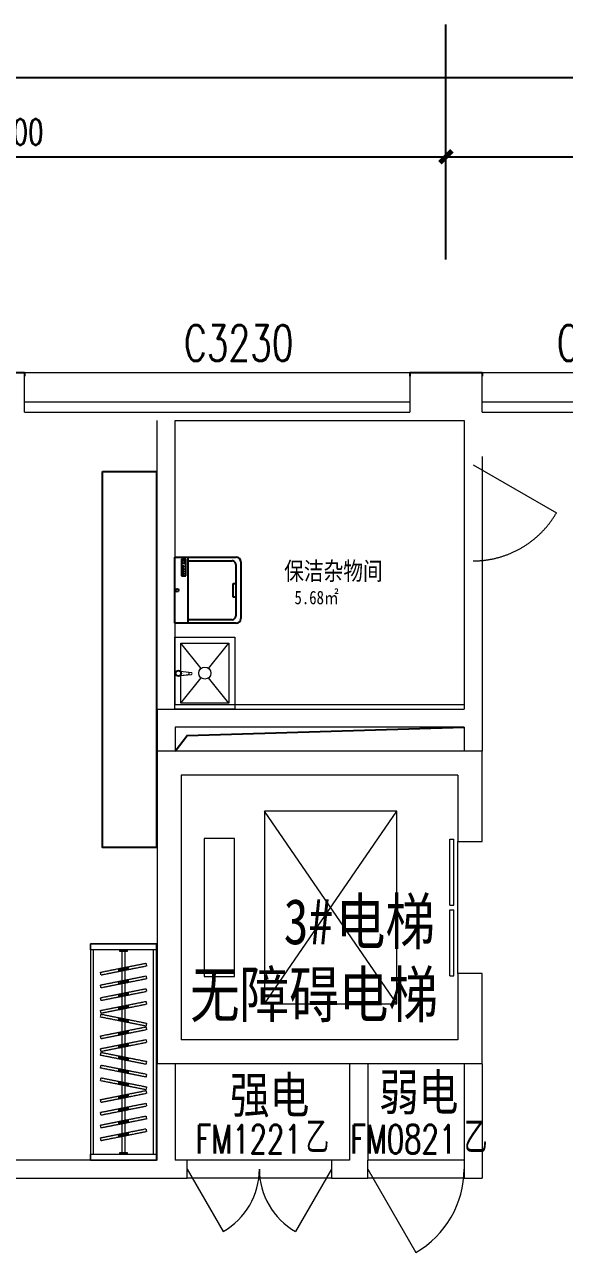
# Model space of a CAD drawing. Header units: millimetres. Extents: x 164760 to 3716174, y -1766400 to 11969.
# Drawn here: x 3682486 to 3686970, y -1642631 to -1632422 of the extents above; entities that cross this region are included whole.
import ezdxf

# ---------------------------------------------------------------- set-up
doc = ezdxf.new("R2010")
doc.units = ezdxf.units.MM
doc.header["$LTSCALE"] = 1000
doc.linetypes.add('DASH', pattern=[0.35, 0.25, -0.1])
doc.linetypes.add('HIDDEN', pattern=[0.375, 0.25, -0.125, 0, 0])
doc.layers.get('0').update_dxf_attribs({"color": 253, "linetype": 'CONTINUOUS'})
doc.layers.get('Defpoints').update_dxf_attribs({"color": 250, "linetype": 'CONTINUOUS', "lineweight": 0})
for name, color, linetype in [('3', 253, 'CONTINUOUS'), ('AXIS', 253, 'CONTINUOUS'), ('FF-FIXT', 253, 'CONTINUOUS'), ('PUB_TEXT', 253, 'CONTINUOUS'), ('SURFACE', 253, 'CONTINUOUS'), ('WINDOW_TEXT', 253, 'CONTINUOUS'), ('家具', 253, 'CONTINUOUS'), ('平面家具', 253, 'CONTINUOUS')]:
    doc.layers.add(name, color=color, linetype=linetype)
for name, color, linetype, lineweight in [('FF-Door【门】', 253, 'CONTINUOUS', 0), ('FF-FIXT【洁具】', 253, 'CONTINUOUS', 0), ('FF-Text【平面文字】', 253, 'CONTINUOUS', 0), ('PUB_HATCH', 253, 'CONTINUOUS', 0), ('RC-Text【天花文字】', 253, 'CONTINUOUS', 0), ('STAIR', 253, 'CONTINUOUS', 0), ('TXT【平面空间文字】', 253, 'CONTINUOUS', 0), ('WALL', 253, 'CONTINUOUS', 0), ('Wall【墙体】', 253, 'CONTINUOUS', 0), ('WINDOW', 253, 'CONTINUOUS', 0), ('Xline【辅助线】', 253, 'CONTINUOUS', 0)]:
    doc.layers.add(name, color=color, linetype=linetype, lineweight=lineweight)
doc.layers.add('审图', color=253, linetype='CONTINUOUS', plot=False)
doc.styles.add('-宋体', font='', dxfattribs={"width": 0.8})
doc.styles.add('_TCH_DIM_T3', font='SIMPLEX', dxfattribs={"width": 0.7058823529411766, "bigfont": 'GBCBIG'})
doc.styles.add('_TCH_WINDOW', font='SIMPLEX', dxfattribs={"bigfont": 'GBCBIG'})
doc.styles.add('宋体', font='', dxfattribs={"width": 0.7})
doc.styles.get('-宋体').set_extended_font_data('SimSun')
doc.styles.get('宋体').set_extended_font_data('SimSun')
doc.dimstyles.new('_TCH_ARCH&&100', dxfattribs={"dimtxt": 212.5, "dimasz": 100, "dimexe": 250, "dimexo": 300, "dimgap": 100, "dimtad": 1, "dimdec": 0, "dimzin": 0, "dimdsep": 46, "dimtxsty": '_TCH_DIM_T3', "dimblk": 'ARCHTICK', "dimcen": 0.09, "dimclrt": 7, "dimazin": 2, "dimtfac": 1, "dimtdec": 0, "dimtix": 1, "dimtmove": 2, "dimatfit": 3, "dimtolj": 1, "dimtzin": 0, "dimarcsym": 0})

# ---------------------------------------------------------------- blocks, each defined once
blk = doc.blocks.new('_ArchTick')
at = {"color": 2, "linetype": 'ByBlock', "const_width": 0.4}
blk.add_lwpolyline([(-0.5, -0.5), (0.5, 0.5)], dxfattribs=at)
blk = doc.blocks.new('*D357')
at = {"layer": 'AXIS', "color": 0, "lineweight": -2, "transparency": 16777216}
for p, q in [((3613685.873057759, -1634382.163974717), (3613685.873057759, -1632612.346219262)), ((3707885.873057756, -1634382.163974717), (3707885.873057756, -1632612.346219262)), ((3613685.873057759, -1632862.346219262), (3707885.873057756, -1632862.346219262))]:
    blk.add_line(p, q, dxfattribs=at)
at = {"layer": 'Defpoints', "color": 0, "transparency": 16777216}
for p in [(3707885.873057756, -1632862.346219262), (3613685.873057759, -1634682.163974717), (3707885.873057756, -1634682.163974717)]:
    blk.add_point(p, dxfattribs=at)
at = {"layer": 'AXIS', "color": 0, "lineweight": -2, "transparency": 16777216, "xscale": 100, "yscale": 100, "zscale": 100, "rotation": 180}
blk.add_blockref('_ArchTick', (3613685.873057759, -1632862.346219262), dxfattribs=at)
at = {"layer": 'AXIS', "color": 0, "lineweight": -2, "transparency": 16777216, "xscale": 100, "yscale": 100, "zscale": 100}
blk.add_blockref('_ArchTick', (3707885.873057756, -1632862.346219262), dxfattribs=at)
at = {"layer": 'AXIS', "color": 7, "transparency": 16777216, "insert": (3660785.873057757, -1632656.096219262), "char_height": 212.5, "attachment_point": 5, "style": '_TCH_DIM_T3'}
blk.add_mtext('\\A1;94200', dxfattribs=at)
blk = doc.blocks.new('*D351')
at = {"layer": 'AXIS', "color": 0, "lineweight": -2, "transparency": 16777216}
for p, q in [((3685985.873057873, -1634376.586254586), (3685985.873057873, -1633271.241374705)), ((3693185.873057873, -1634376.586254586), (3693185.873057873, -1633271.241374705)), ((3685985.873057873, -1633521.241374705), (3693185.873057873, -1633521.241374705))]:
    blk.add_line(p, q, dxfattribs=at)
at = {"layer": 'Defpoints', "color": 0, "transparency": 16777216}
for p in [(3693185.873057873, -1633521.241374705), (3685985.873057873, -1634676.586254586), (3693185.873057873, -1634676.586254586)]:
    blk.add_point(p, dxfattribs=at)
at = {"layer": 'AXIS', "color": 0, "lineweight": -2, "transparency": 16777216, "xscale": 100, "yscale": 100, "zscale": 100, "rotation": 180}
blk.add_blockref('_ArchTick', (3685985.873057873, -1633521.241374705), dxfattribs=at)
at = {"layer": 'AXIS', "color": 0, "lineweight": -2, "transparency": 16777216, "xscale": 100, "yscale": 100, "zscale": 100}
blk.add_blockref('_ArchTick', (3693185.873057873, -1633521.241374705), dxfattribs=at)
at = {"layer": 'AXIS', "color": 7, "transparency": 16777216, "insert": (3689585.873057873, -1633314.991374704), "char_height": 212.5, "attachment_point": 5, "style": '_TCH_DIM_T3'}
blk.add_mtext('\\A1;7200', dxfattribs=at)
blk = doc.blocks.new('*D352')
at = {"layer": 'AXIS', "color": 0, "lineweight": -2, "transparency": 16777216}
for p, q in [((3678785.873057873, -1634376.586254586), (3678785.873057873, -1633271.241374705)), ((3685985.873057873, -1634376.586254586), (3685985.873057873, -1633271.241374705)), ((3678785.873057873, -1633521.241374705), (3685985.873057873, -1633521.241374705))]:
    blk.add_line(p, q, dxfattribs=at)
at = {"layer": 'Defpoints', "color": 0, "transparency": 16777216}
for p in [(3685985.873057873, -1633521.241374705), (3678785.873057873, -1634676.586254586), (3685985.873057873, -1634676.586254586)]:
    blk.add_point(p, dxfattribs=at)
at = {"layer": 'AXIS', "color": 0, "lineweight": -2, "transparency": 16777216, "xscale": 100, "yscale": 100, "zscale": 100, "rotation": 180}
blk.add_blockref('_ArchTick', (3678785.873057873, -1633521.241374705), dxfattribs=at)
at = {"layer": 'AXIS', "color": 0, "lineweight": -2, "transparency": 16777216, "xscale": 100, "yscale": 100, "zscale": 100}
blk.add_blockref('_ArchTick', (3685985.873057873, -1633521.241374705), dxfattribs=at)
at = {"layer": 'AXIS', "color": 7, "transparency": 16777216, "insert": (3682385.873057873, -1633314.991374704), "char_height": 212.5, "attachment_point": 5, "style": '_TCH_DIM_T3'}
blk.add_mtext('\\A1;7200', dxfattribs=at)
blk = doc.blocks.new('$WINLIB2D$00000004')
for p, q in [((-0.5, 0.5), (0.5, 0.5)), ((-0.5, 0.5), (-0.5, -0.5)), ((0.5, -0.5), (0.5, 0.5)), ((-0.5, 0.2405796575893152), (0.5, 0.2405796575893152)), ((-0.5, -0.5), (0.5, -0.5))]:
    blk.add_line(p, q)
blk = doc.blocks.new('$TCHSYS$LDOR22D')
for p, q in [((-0.5166666666663638, 0.8332552583810156), (-0.0166666666667101, 0.8332552583810156)), ((-0.5166666666663638, 0.8332552583810156), (-0.5166666666663638, 0.6666666666662593)), ((-0.0166666666667101, 0.8332552583810156), (-0.0166666666667101, 0.6666666666662593)), ((0.0166666666666089, 0.8332552583810156), (0.0166666666666089, 0.6666666666662593)), ((0.0166666666666089, 0.8332552583810156), (0.5166666666662572, 0.8332552583810156)), ((0.5166666666662572, 0.8332552583810156), (0.5166666666662572, 0.6666666666662593)), ((-0.5166666666663638, 0.6666666666662593), (-0.0166666666667101, 0.6666666666662593)), ((0.0166666666666089, 0.6666666666662593), (0.5166666666662572, 0.6666666666662593)), ((-0.5000000000000071, 0.4999999999999858), (0.5000000000000373, 0.4999999999999858))]:
    blk.add_line(p, q)
blk = doc.blocks.new('$DorLib2D$00000214')
at = {"color": 0}
blk.add_line((0.4999999999999894, 1.07e-14), (4.62e-14, 0.8660254037843593), dxfattribs=at)
blk.add_arc((0.5000000000005472, -6.359e-13), 1.0000000000008, 120.0000000001199, 180, dxfattribs=at)
blk = doc.blocks.new('$DorLib2D$00000215')
at = {"color": 0}
for p, q in [((-0.4999999999999912, 7.1e-15), (-0.2500000000000249, 0.4330127018921673)), ((0.5000000000000089, 7.1e-15), (0.2500000000000355, 0.4330127018921708))]:
    blk.add_line(p, q, dxfattribs=at)
for centre, radius, start, end in [((-0.4999999999992113, 3.837e-13), 0.4999999999992167, 0, 60.00000000009565), ((0.4999999999988507, 5.151e-13), 0.4999999999989192, 119.9999999999043, 180)]:
    blk.add_arc(centre, radius, start, end, dxfattribs=at)
blk = doc.blocks.new('海龙0109184221')
at = {"layer": '平面家具', "color": 43, "linetype": 'ByBlock'}
blk.add_lwpolyline([(21.37271260702982, 3126.702316760319), (-428.6272873547859, 3126.702319241362), (-428.6158233364112, 2.4810433388e-06), (21.38417662540451, 0)], close=True, dxfattribs=at)
blk = doc.blocks.new('trb')
at = {"layer": 'FF-FIXT【洁具】', "linetype": 'Continuous'}
for p, q in [((537096472.0017095, 3532331297.998846), (537096682.9582691, 3532331129.233599)), ((537096701.6966256, 3532331300.00441), (537096710.1369843, 3532331208.085575)), ((537096701.6966256, 3532331300.00441), (537096709.2115637, 3532331229.813963)), ((537096737.55285, 3532331299.540461), (537096727.7084105, 3532331208.085575)), ((537096737.55285, 3532331299.540461), (537096728.4991843, 3532331229.813963)), ((537096761.04515, 3532331129.233599), (537096972.0017096, 3532331297.998846)), ((537096472.0017095, 3532330897.998846), (537096682.9582691, 3532331066.764094)), ((537096761.04515, 3532331066.764094), (537096972.0017096, 3532330897.998846))]:
    blk.add_line(p, q, dxfattribs=at)
for points in [[(537097022.0017095, 3532331347.998847), (537097022.0017095, 3532330847.998846), (537096422.0017095, 3532330847.998846), (537096422.0017095, 3532331347.998847)], [(537096972.0017096, 3532331297.998846), (537096972.0017096, 3532330897.998846), (537096472.0017095, 3532330897.998846), (537096472.0017095, 3532331297.998846)]]:
    blk.add_lwpolyline(points, close=True, dxfattribs=at)
for centre, radius in [((537096719.8542863, 3532331317.513102), 25.22409493467421), ((537096719.8542863, 3532331317.513102), 20.03222849535814), ((537096722.0017095, 3532331097.998846), 50)]:
    blk.add_circle(centre, radius, dxfattribs=at)
for centre, radius, start, end in [((537096718.855374, 3532331244.372034), 17.46254520879447, 236.4780158779987, 303.5219841220012), ((537096718.9226974, 3532331213.936471), 10.55564958480861, 213.6618492306398, 326.3381507693602)]:
    blk.add_arc(centre, radius, start, end, dxfattribs=at)
blk = doc.blocks.new('ZL_01189999')
at = {"layer": 'FF-FIXT', "linetype": 'Continuous'}
for p, q in [((235.1445002465043, -4.293397069e-07), (-235.144499754766, 0)), ((-274.9994997859467, -38.95999996829778), (-274.999500230886, -549.9867749605328)), ((-244.9251113506034, -73.92398519814014), (-244.9251116819214, -437.2630902947857)), ((213.0411117705516, -42.75598560273647), (-213.0411113167647, -42.75598521810024)), ((-56.62581306858919, -42.75598535966127), (-56.62581308721565, -64.24552837014198)), ((-56.62581308721565, -64.24552837014198), (2.072192729e-07, -64.24552842509001)), ((2.072192729e-07, -64.24552842509001), (56.62581350211985, -64.24552847351879)), ((56.62581350211985, -64.24552847351879), (56.62581351352855, -42.75598546583205)), ((244.9251114248764, -437.2630907380953), (244.9251117329113, -73.92398563865572)), ((274.9994997445028, -549.986775457859), (274.999500230886, -38.96000046376139)), ((-271.8619673654903, -437.2630902742967), (274.9994998516049, -437.2630907706916)), ((121.1551183909177, -456.7080325921997), (257.7557970900088, -456.7080327263101)), ((121.1551183681004, -494.2047665677964), (121.1551183909177, -456.7080325921997)), ((257.7557970827911, -494.2047666981816), (121.1551183681004, -494.2047665677964)), ((129.9538284097798, -473.2310512904077), (129.9538284139707, -483.1488797990605)), ((140.8314596496057, -473.2310513034462), (129.9538284097798, -473.2310512904077)), ((129.9538284139707, -483.1488797990605), (140.8314596379641, -483.1488798055797)), ((140.8314596379641, -483.1488798055797), (140.8314596496057, -473.2310513034462)), ((161.1363158107269, -473.231051323004), (150.2586845948826, -473.2310513164848)), ((150.2586845948826, -473.2310513164848), (150.2586845825426, -483.1488798130303)), ((150.2586845825426, -483.1488798130303), (161.1363157925661, -483.1488798232749)), ((161.1363157925661, -483.1488798232749), (161.1363158107269, -473.231051323004)), ((169.8384208034258, -473.2310513313859), (169.838420785265, -483.1488798316568)), ((180.7160519994795, -473.2310513434931), (169.8384208034258, -473.2310513313859)), ((169.838420785265, -483.1488798316568), (180.7160520039033, -483.1488798456266)), ((180.7160520039033, -483.1488798456266), (180.7160519994795, -473.2310513434931)), ((190.8684523939155, -473.231051349081), (190.8684523832053, -483.1488798493519)), ((201.7460835962556, -473.2310513593256), (190.8684523939155, -473.231051349081)), ((190.8684523832053, -483.1488798493519), (201.7460835850798, -483.1488798642531)), ((201.7460835850798, -483.1488798642531), (201.7460835962556, -473.2310513593256)), ((223.8878771609161, -487.5876695727929), (223.8878771751188, -464.4279505349695)), ((223.8878771751188, -464.4279505349695), (246.466471967753, -464.4279505545273)), ((246.4664719628636, -487.5876695867628), (223.8878771609161, -487.5876695727929)), ((246.466471967753, -464.4279505545273), (246.4664719628636, -487.5876695867628)), ((257.7557970900088, -456.7080327263101), (257.7557970827911, -494.2047666981816)), ((-274.999500230886, -549.9867749605328), (274.9994997445028, -549.986775457859))]:
    blk.add_line(p, q, dxfattribs=at)
at = {"layer": 'FF-FIXT', "linetype": 'Continuous', "extrusion": (0, 0, -1)}
for centre, major_axis, ratio, start_param, end_param in [((-235.1444997838698, -38.96000000275672), (-39.85500000571919, -7.8608965e-09), 0.9775435953725558, 1.1208763e-09, 1.570796327744823), ((-213.0411113400478, -73.92398522142321), (-31.88400000206082, -3.43914963e-08), 0.9775435955022276, 2.02852e-09, 1.570796328606429), ((213.0411117528565, -73.92398560978472), (-31.88399999461024, -4.89605655e-08), 0.9775435956722383, 1.570796329053116, 3.141592656085787), ((235.1445002078544, -38.96000042837113), (-39.8550000061847, 4.97431851e-08), 0.9775435953611676, 1.570796326518881, 3.141592653208218)]:
    blk.add_ellipse(centre, major_axis=major_axis, ratio=ratio, start_param=start_param, end_param=end_param, dxfattribs=at)
at = {"layer": 'FF-FIXT', "linetype": 'Continuous', "extrusion": (0, 0, -0.9999999999999998)}
blk.add_ellipse((-2.253800631e-07, -530.1355529529973), major_axis=(-12.77775263884322, -1.253208248e-07), ratio=0.9775435958008358, start_param=1.57079632665277, end_param=7.853981633832356, dxfattribs=at)
blk = doc.blocks.new('DOORBLK101')
at = {"layer": 'FF-Door【门】'}
blk.add_line((-0.5, 0), (2e-16, 0.8660254037844385), dxfattribs=at)
at = {"layer": 'FF-Door【门】', "color": 8, "linetype": 'HIDDEN', "ltscale": 15}
blk.add_arc((-0.5, 0), 1, 0, 60, dxfattribs=at)
blk = doc.blocks.new('海龙_0918170568')
for points in [[(22246.8601639634, -139244.1488215041), (22246.86016396573, -139194.1488215041), (22796.86016396573, -139194.1488215341), (22796.8601639634, -139244.1488215341)], [(22796.86016386747, -140994.1488215341), (22796.86016396573, -139194.1488215341), (22246.86016396573, -139194.1488215041), (22246.86016386748, -140994.1488215041)], [(22796.86016387027, -140944.1488215341), (22796.86016386747, -140994.1488215341), (22246.86016386748, -140994.1488215041), (22246.86016387027, -140944.1488215041)]]:
    blk.add_lwpolyline(points, close=True)
at = {"color": 8}
for points in [[(22271.86016387027, -140944.1488215055), (22271.8601639634, -139244.1488215055)], [(22771.86016387027, -140944.1488215327), (22771.8601639634, -139244.1488215327)]]:
    blk.add_lwpolyline(points, dxfattribs=at)
for points in [[(22491.86016396247, -139259.1488215173), (22491.8601639634, -139244.1488215174), (22551.8601639634, -139244.1488215206), (22551.86016396247, -139259.1488215206)], [(22491.86016396247, -139259.1488215173), (22491.8601639634, -139244.1488215174), (22551.8601639634, -139244.1488215206), (22551.86016396247, -139259.1488215206)], [(22551.8601638712, -140929.1488215206), (22551.86016387027, -140944.1488215206), (22491.86016387027, -140944.1488215174), (22491.8601638712, -140929.1488215173)]]:
    blk.add_lwpolyline(points, close=True, dxfattribs=at)
at = {"color": 8, "linetype": 'DASH', "ltscale": 0.006}
for points in [[(22509.3601638712, -140929.1488215183), (22509.36016396247, -139259.1488215183)], [(22534.3601638712, -140929.1488215197), (22534.36016396247, -139259.1488215197)]]:
    blk.add_lwpolyline(points, dxfattribs=at)
for points in [[(22330.62036844995, -139431.2085983741), (22708.22270140937, -139356.0988244184), (22713.09995945869, -139380.6184564289), (22335.49762649927, -139455.7282303844)], [(22480.19012371311, -139401.4573242748), (22558.65294614621, -139385.8500985177), (22563.53020419553, -139410.3697305282), (22485.06738176244, -139425.976956285)], [(22481.65330112819, -139408.8132138778), (22560.11612356128, -139393.2059881207), (22562.06702678092, -139403.0138409249), (22483.60420434782, -139418.621066682)], [(22330.62036844436, -139537.0909513151), (22708.22270140378, -139461.9811773596), (22713.09995945264, -139486.5008093701), (22335.49762649322, -139561.6105833256)], [(22480.19012370752, -139507.339677216), (22558.65294614062, -139491.7324514589), (22563.53020418948, -139516.2520834692), (22485.06738175638, -139531.8593092263)], [(22481.65330112213, -139514.695566819), (22560.11612355523, -139499.0883410619), (22562.06702677487, -139508.8961938661), (22483.60420434177, -139524.5034196232)], [(22330.62036843878, -139642.9733042563), (22708.22270139773, -139567.8635303008), (22713.09995944705, -139592.383162311), (22335.49762648763, -139667.4929362668)], [(22480.19012370147, -139613.2220301572), (22558.65294613503, -139597.6148044001), (22563.53020418389, -139622.1344364104), (22485.06738175079, -139637.7416621675)], [(22481.65330111655, -139620.5779197602), (22560.11612354964, -139604.9706940031), (22562.06702676928, -139614.7785468073), (22483.60420433618, -139630.3857725645)], [(22330.62036843272, -139748.8556571975), (22708.22270139214, -139673.745883242), (22713.099959441, -139698.2655152522), (22335.49762648205, -139773.375289208)], [(22480.19012369588, -139719.1043830982), (22558.65294612898, -139703.4971573413), (22563.5302041783, -139728.0167893516), (22485.06738174474, -139743.6240151087)], [(22481.65330111049, -139726.4602727015), (22560.11612354359, -139710.8530469443), (22562.06702676323, -139720.6608997485), (22483.60420433013, -139736.2681255054)], [(22708.22270138096, -139879.2576421695), (22330.62036842992, -139804.1478681725), (22335.49762648158, -139779.6282361627), (22713.09995943261, -139854.7380101597)], [(22558.65294612106, -139849.5063680538), (22480.19012368983, -139833.8991422881), (22485.06738174148, -139809.3795102783), (22563.53020417271, -139824.986736044)], [(22560.1161235366, -139842.1504784508), (22481.65330110537, -139826.5432526853), (22483.60420432594, -139816.7353998814), (22562.06702675717, -139832.3426256471)], [(22330.62036842108, -139960.6203630799), (22708.2227013805, -139885.5105891244), (22713.09995942982, -139910.0302211346), (22335.4976264704, -139985.1399950902)], [(22480.19012368424, -139930.8690889806), (22558.65294611734, -139915.2618632237), (22563.53020416666, -139939.781495234), (22485.06738173357, -139955.3887209911)], [(22481.65330109885, -139938.2249785836), (22560.11612353195, -139922.6177528268), (22562.06702675158, -139932.4256056309), (22483.60420431849, -139948.0328313878)], [(22330.62036841549, -140066.5027160211), (22708.22270137491, -139991.3929420656), (22713.09995942377, -140015.9125740758), (22335.49762646435, -140091.0223480314)], [(22480.19012367865, -140036.7514419218), (22558.65294611175, -140021.1442161647), (22563.53020416061, -140045.6638481752), (22485.06738172751, -140061.271073932)], [(22481.65330109326, -140044.1073315248), (22560.11612352636, -140028.500105768), (22562.06702674599, -140038.3079585721), (22483.6042043129, -140053.915184329)], [(22708.22270136373, -140196.9047009931), (22330.62036841223, -140121.7949269961), (22335.49762646435, -140097.2752949863), (22713.09995941539, -140172.3850689833)], [(22558.65294610383, -140167.1534268774), (22480.19012367213, -140151.5462011117), (22485.06738172379, -140127.0265691019), (22563.53020415548, -140142.6337948677)], [(22560.11612351937, -140159.7975372744), (22481.65330108768, -140144.1903115087), (22483.60420430824, -140134.382458705), (22562.06702673994, -140149.9896844704)], [(22708.22270135768, -140302.7870539343), (22330.62036840664, -140227.6772799373), (22335.4976264583, -140203.1576479275), (22713.09995940933, -140278.2674219243)], [(22558.65294609778, -140273.0357798186), (22480.19012366655, -140257.4285540529), (22485.0673817182, -140232.9089220432), (22563.53020414943, -140248.5161478086)], [(22560.11612351332, -140265.6798902156), (22481.65330108208, -140250.0726644499), (22483.60420430266, -140240.2648116462), (22562.06702673389, -140255.8720374116)], [(22708.22270135209, -140408.6694068753), (22330.62036840059, -140333.5596328785), (22335.49762645271, -140309.0400008687), (22713.09995940374, -140384.1497748655)], [(22558.65294609219, -140378.9181327596), (22480.19012366049, -140363.3109069941), (22485.06738171261, -140338.7912749844), (22563.53020414384, -140354.3985007498)], [(22560.11612350773, -140371.5622431568), (22481.65330107603, -140355.9550173911), (22483.60420429706, -140346.1471645871), (22562.0670267283, -140361.7543903529)], [(22330.62036839221, -140490.0321277857), (22708.22270135163, -140414.9223538302), (22713.09995940048, -140439.4419858407), (22335.49762644106, -140514.5517597962)], [(22480.19012365537, -140460.2808536866), (22558.65294608846, -140444.6736279295), (22563.53020413732, -140469.1932599398), (22485.06738170423, -140484.8004856969)], [(22481.65330106998, -140467.6367432896), (22560.11612350307, -140452.0295175325), (22562.06702672271, -140461.8373703367), (22483.60420428962, -140477.4445960938)], [(22330.62036838662, -140595.9144807269), (22708.22270134557, -140520.8047067714), (22713.0999593949, -140545.3243387816), (22335.49762643548, -140620.4341127374)], [(22480.19012364978, -140566.1632066276), (22558.65294608287, -140550.5559808707), (22563.53020413174, -140575.075612881), (22485.06738169864, -140590.6828386381)], [(22481.65330106439, -140573.5190962309), (22560.11612349749, -140557.9118704738), (22562.06702671712, -140567.7197232779), (22483.60420428403, -140583.326949035)], [(22330.62036838056, -140701.7968336681), (22708.22270133998, -140626.6870597126), (22713.09995938884, -140651.2066917228), (22335.49762642989, -140726.3164656786)], [(22480.19012364373, -140672.0455595688), (22558.65294607682, -140656.4383338119), (22563.53020412614, -140680.9579658222), (22485.06738169305, -140696.5651915793)], [(22481.65330105834, -140679.4014491721), (22560.11612349143, -140663.794223415), (22562.06702671107, -140673.6020762191), (22483.60420427797, -140689.209301976)], [(22330.62036837498, -140807.6791866093), (22708.22270133439, -140732.5694126538), (22713.09995938326, -140757.089044664), (22335.49762642383, -140832.1988186196)], [(22480.19012363814, -140777.92791251), (22558.65294607124, -140762.3206867531), (22563.53020412009, -140786.8403187634), (22485.067381687, -140802.4475445205)], [(22481.65330105275, -140785.2838021133), (22560.11612348585, -140769.6765763561), (22562.06702670548, -140779.4844291603), (22483.60420427239, -140795.0916549172)]]:
    blk.add_lwpolyline(points, close=True, dxfattribs=at)
at = {"layer": '3'}
blk.add_lwpolyline([(22950.00000000606, -137593.0104644631), (23050.14584963582, -137463.6320373011), (25350.00000023423, -137393.0104644697)], dxfattribs=at)
at = {"layer": 'STAIR'}
for p, q in [((24792.75541298557, -139693.0104644615), (23692.75541298557, -138093.0104644622)), ((23692.75541298557, -139693.0104644615), (24792.75541298557, -138093.0104644622)), ((23692.75541298557, -138093.0104644622), (23692.75541298557, -139693.0104644615)), ((24792.75541298557, -138093.0104644622), (23692.75541298557, -138093.0104644622)), ((24792.75541298557, -139693.0104644615), (24792.75541298557, -138093.0104644622)), ((23192.75541298557, -138318.0104644589), (23192.75541298557, -139468.0104644617)), ((23442.75541298557, -138318.0104644589), (23192.75541298557, -138318.0104644589)), ((23442.75541298557, -139468.0104644617), (23442.75541298557, -138318.0104644589)), ((23192.75541298557, -139468.0104644617), (23442.75541298557, -139468.0104644617)), ((23692.75541298557, -139693.0104644615), (24792.75541298557, -139693.0104644615))]:
    blk.add_line(p, q, dxfattribs=at)
at = {"layer": 'WALL'}
for p, q in [((25500.00000007916, -137593.0104644054), (22800.00000000652, -137593.0104644054)), ((22800.00000000652, -137593.0104644054), (22800.00000000652, -140193.0104644899)), ((25500.00000011083, -138343.0104643642), (25500.00000007916, -137593.0104644054)), ((25299.99999997765, -137793.010464502), (23000.00000000652, -137793.010464502)), ((23000.00000000652, -137793.010464502), (23000.00000000652, -139993.0104643933)), ((25299.99999997765, -137793.010464502), (25300.00000004191, -138343.0104643642)), ((25300.00000004191, -138343.0104643642), (25500.00000011083, -138343.0104643642)), ((25500.00000011083, -139443.0104643642), (25300.00000004191, -139443.0104643642)), ((25300.00000004191, -139443.0104643642), (25299.99999997765, -139993.0104643933)), ((25500.00000007916, -140193.0104644899), (25500.00000011083, -139443.0104643642)), ((25299.99999997765, -139993.0104643933), (23000.00000000652, -139993.0104643933)), ((25500.00000007916, -140193.0104644899), (22800.00000000652, -140193.0104644899))]:
    blk.add_line(p, q, dxfattribs=at)
at = {"layer": 'Wall【墙体】', "color": 6}
for p, q in [((25349.99999990081, -135143.0104644555), (25349.99999995716, -137244.1488215129)), ((25499.99999997672, -135143.0104644555), (25499.99999991525, -137594.1488214666)), ((22800.00000045123, -137243.010464472), (22800.00000000605, -137593.0104644631)), ((22800.00000045123, -137243.010464472), (25349.99999995716, -137243.0104644035)), ((22949.99999956414, -137393.0104644727), (22950.00000000606, -137593.0104644631)), ((25349.99999951105, -137393.0104644727), (22949.99999956414, -137393.0104644727)), ((25349.99999951105, -137393.0104644727), (25350.00000002608, -137593.0104644631)), ((25500.00000002608, -137318.0104644631), (25500.00000002608, -137593.0104644631)), ((22950.00000000606, -137593.0104644631), (22800.00000000605, -137593.0104644631)), ((25500.00000002608, -137593.0104644631), (25350.00000002608, -137593.0104644631)), ((22796.86016398994, -140193.0104651104), (22796.86016397411, -140959.1488215341)), ((22949.99999995436, -140193.0104651104), (22799.99999995437, -140193.0104651104)), ((22799.9999998319, -140994.1488215341), (22800.00000000652, -140193.0104651104)), ((22949.99999995436, -140193.0104651104), (22949.99999988917, -140993.0104651267)), ((24399.99999996694, -140193.0104651102), (24399.99999993667, -140993.0104651267)), ((24549.99999996694, -140193.0104651102), (24399.99999996694, -140193.0104651102)), ((24549.99999996694, -140193.0104651102), (24549.99999994319, -140993.0104648461)), ((25349.99999996694, -140193.0104651102), (25349.99999998044, -140993.0104648461)), ((25499.99999996694, -140193.0104651102), (25349.99999996694, -140193.0104651102)), ((25499.99999996694, -140193.0104651102), (25499.99999998743, -141143.010465103)), ((22799.9999998319, -140994.1488215341), (21074.99999998277, -140994.1488214393)), ((23049.99999999162, -140993.0104650403), (22949.99999994319, -140993.0104651267)), ((23049.99999999162, -141143.0104649728), (23049.99999999162, -140993.0104650403)), ((24399.99999993667, -140993.0104651267), (24249.99999999162, -140993.0104650403)), ((24249.99999999162, -140993.0104650403), (24249.99999999162, -141143.0104649728)), ((24549.99999999162, -141143.0104652671), (24549.99999999162, -140993.0104647679)), ((25349.99999998044, -140993.0104648461), (25349.99999958463, -141143.0104652932)), ((21074.99999998231, -141144.148821637), (22874.99999984959, -141144.1488214961)), ((24249.99999999162, -141143.0104649728), (24474.99999996694, -141143.0104650697)), ((24474.99999996694, -141143.0104650697), (24549.99999999162, -141143.0104652671)), ((25349.99999958463, -141143.0104652932), (25499.99999998743, -141143.010465103))]:
    blk.add_line(p, q, dxfattribs=at)
at = {"layer": 'WINDOW'}
for p, q in [((24249.99999996741, -140993.0104650697), (23049.9999999674, -140993.0104650697)), ((25349.99999988685, -140993.0104650697), (24549.99999988685, -140993.0104650697)), ((24249.99999996741, -141143.0104650697), (23049.9999999674, -141143.0104650697)), ((25349.99999988685, -141143.0104650697), (24549.99999988685, -141143.0104650697))]:
    blk.add_line(p, q, dxfattribs=at)
at = {"layer": 'Xline【辅助线】'}
for p, q in [((22800.00000034692, -137209.148821627), (22800.00000034692, -134843.0104645074)), ((22950.00000034692, -137209.148821627), (22950.00000034692, -134843.0104645074)), ((22874.99999984959, -141144.1488214961), (23049.99999999162, -141144.1488214961))]:
    blk.add_line(p, q, dxfattribs=at)
blk.add_lwpolyline([(25349.99999995716, -137209.1488216272), (22950.00000034692, -137209.1488216272), (22950.00000034692, -134843.0104645074), (25349.99999995716, -134843.0104645074)], close=True, dxfattribs=at)
at = {"xscale": 800.000000537606, "yscale": 800.000000537606, "zscale": 800.000000537606, "rotation": 270.0000001247976}
blk.add_blockref('DOORBLK101', (25424.99999736529, -135611.4030459248), dxfattribs=at)
at = {"layer": 'FF-Text【平面文字】', "xscale": -1}
blk.add_blockref('海龙0109184221', (22368.24171451852, -138393.8883074433), dxfattribs=at)
at = {"layer": 'PUB_HATCH', "xscale": -1, "rotation": 270}
blk.add_blockref('ZL_01189999', (23496.84692415362, -136255.3893455851), dxfattribs=at)
at = {"layer": 'WINDOW'}
for name, p, xscale, yscale, zscale, rotation in [('$TCHSYS$LDOR22D', (25400.00000002608, -138893.0104644615), 1100, 200, -1100, 90), ('$DorLib2D$00000215', (23649.99999996741, -141068.0104650697), 1200, 1200, 1200, 180), ('$DorLib2D$00000214', (24949.99999988685, -141068.0104650697), 800, 800, 800, 180)]:
    blk.add_blockref(name, p, dxfattribs=dict(at, xscale=xscale, yscale=yscale, zscale=zscale, rotation=rotation))
at = {"layer": '家具', "color": 251, "extrusion": (0, 0, -1), "xscale": -1, "zscale": -1, "rotation": 270.0001901183059}
blk.add_blockref('trb', (-3532352512.64815, -537245387.0952415), dxfattribs=at)
at = {"layer": 'PUB_TEXT', "style": '宋体', "width": 0.8}
for s, height, p in [('3#', 377.6371308016877, (23852.5700972341, -139198.2400960629)), ('电梯', 377.6371308016877, (24284.63760778215, -139198.2400960629)), ('强电', 302.1097046413502, (23406.2319064578, -140602.7536685434)), ('弱电', 302.1097046413502, (24644.02552041877, -140580.186710008))]:
    blk.add_text(s, height=height, dxfattribs=at).set_placement(p)
at = {"layer": 'RC-Text【天花文字】', "style": '宋体', "width": 0.8}
blk.add_text('5.68㎡', height=112.5, dxfattribs=at).set_placement((23941.83681863267, -136371.6798988194))
at = {"layer": 'TXT【平面空间文字】', "style": '-宋体', "width": 0.8}
blk.add_text('保洁杂物间', height=150, dxfattribs=at).set_placement((23856.39328016527, -136170.5712314634))
at = {"layer": 'WINDOW_TEXT', "style": '_TCH_WINDOW'}
for p in [(24034.51063826494, -140938.0104648091), (25350.51063818392, -140938.0104641467)]:
    blk.add_text('乙', height=270.0709219858156, dxfattribs=at).set_placement(p)
at = {"layer": 'WINDOW_TEXT', "style": '_TCH_WINDOW', "width": 0.7058823529411766}
for s, p in [('FM1221', (23122.51063826494, -140938.0104648091)), ('FM0821', (24406.51063818391, -140938.0104641467))]:
    blk.add_text(s, height=238, dxfattribs=at).set_placement(p)
at = {"layer": '审图', "color": 6, "style": '宋体', "width": 0.8}
blk.add_text('无障碍电梯', height=377.6371308016877, dxfattribs=at).set_placement((23074.18839391274, -139805.2800992979))

msp = doc.modelspace()

# ---------------------------------------------------------------- linework, layer by layer
at = {"layer": 'AXIS'}
msp.add_line((3685985.873057758, -1634019.209893946), (3685985.873057758, -1632422.04004208), dxfattribs=at)
at = {"layer": 'SURFACE'}
for p, q in [((3682285.873057772, -1635315.135012911), (3682485.873057773, -1635315.135012911)), ((3682485.873057773, -1635315.135012911), (3682485.873057773, -1635345.135012914)), ((3685685.873057773, -1635315.135012911), (3685685.873057773, -1635345.135012914)), ((3685685.873057773, -1635315.135012911), (3685985.873057767, -1635315.135012914)), ((3685985.873057758, -1635315.13501451), (3686285.873057773, -1635315.135014504)), ((3686285.873057773, -1635315.135014504), (3686285.873057773, -1635345.13501451))]:
    msp.add_line(p, q, dxfattribs=at)

# ---------------------------------------------------------------- block references
at = {"layer": 'WINDOW'}
ref = msp.add_blockref('$WINLIB2D$00000004', (3684085.873057772, -1635480.135012914), dxfattribs=dict(at, xscale=3200, yscale=-330, zscale=3200))
ref.add_attrib('A', 'C3230', (3683810.68689669, -1635218.88501292), dxfattribs={"layer": 'WINDOW_TEXT', "height": 297.5, "style": '_TCH_WINDOW', "width": 0.7058823529411766})
ref = msp.add_blockref('$WINLIB2D$00000004', (3687885.87305778, -1635480.13501451), dxfattribs=dict(at, xscale=3200, yscale=-330, zscale=3200))
ref.add_attrib('A', 'C3230', (3686907.412130489, -1635218.88501451), dxfattribs={"layer": 'WINDOW_TEXT', "height": 297.5, "style": '_TCH_WINDOW', "width": 0.7058823529411766})

# ---------------------------------------------------------------- dimensions: what is measured, and where the dimension line sits
at = {"layer": 'AXIS'}
for p1, p2, distance, picture, middle in [((3613685.873057759, -1634682.163974717), (3707885.873057756, -1634682.163974717), 1819.8177554549184, '*D357', (3660785.873057757, -1632656.096219262)), ((3678785.873057873, -1634676.586254586), (3685985.873057873, -1634676.586254586), 1155.3448798810132, '*D352', (3682385.873057873, -1633314.991374704)), ((3685985.873057873, -1634676.586254586), (3693185.873057873, -1634676.586254586), 1155.3448798810132, '*D351', (3689585.873057873, -1633314.991374704))]:
    dim = msp.add_aligned_dim(p1=p1, p2=p2, distance=distance, dimstyle='_TCH_ARCH&&100', dxfattribs=at)
    dim.commit()
    dim.dimension.update_dxf_attribs({"geometry": picture, "text_midpoint": middle})

# ---------------------------------------------------------------- next in the draw order: block references
at = {"layer": 'RC-Text【天花文字】'}
msp.add_blockref('海龙_0918170568', (3660785.873057744, -1500869.84749318), dxfattribs=at)

doc.saveas('drawing.dxf')
